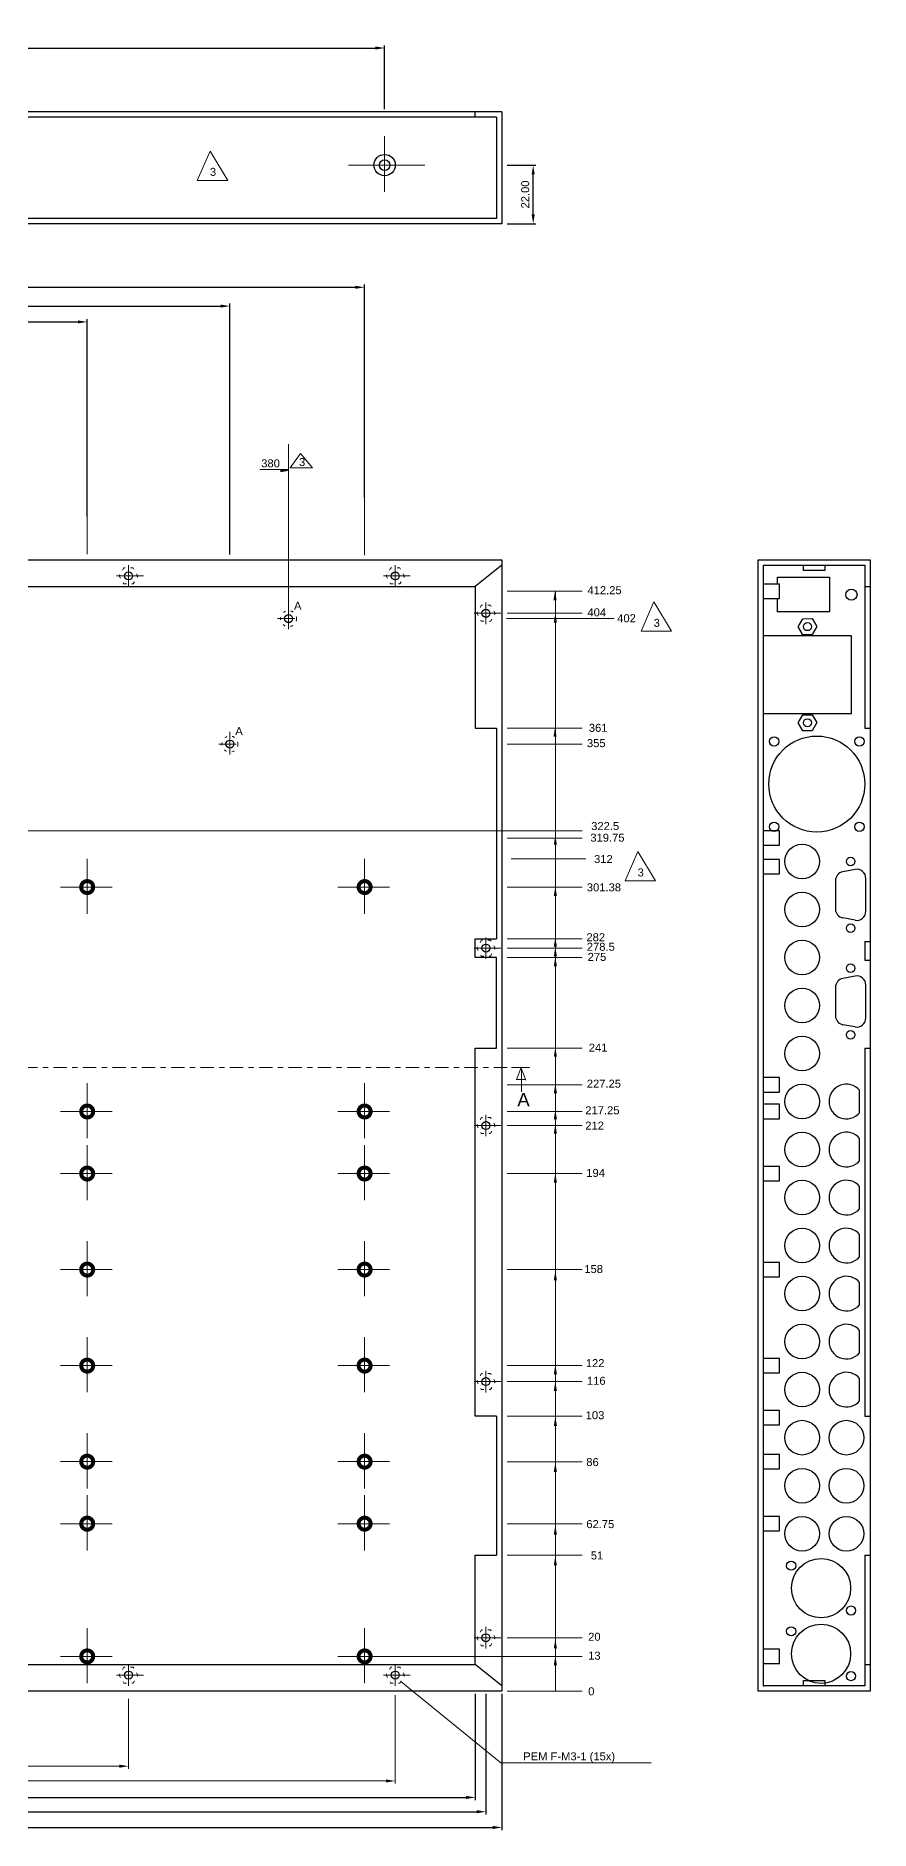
# Model space of a CAD drawing. Extents: x 20 to 957, y -67 to 697.
# Drawn here: x 644 to 957, y 24 to 697 of the extents above; entities that cross this region are included whole.
import ezdxf
from ezdxf.enums import TextEntityAlignment as Align

# ---------------------------------------------------------------- set-up
doc = ezdxf.new("R2010")
doc.units = 0
doc.header["$MEASUREMENT"] = 0
doc.linetypes.add('CENT', pattern=[11, 5, -2, 2, -2])
doc.linetypes.add('SKJUL1', pattern=[3, 1, -2])
doc.layers.get('0').update_dxf_attribs({"linetype": 'CONTINUOUS'})
doc.layers.get('DEFPOINTS').update_dxf_attribs({"linetype": 'CONTINUOUS'})
doc.layers.add('DIM', color=1, linetype='CONTINUOUS', lineweight=13)
doc.layers.add('EMNE', color=3, linetype='CONTINUOUS', lineweight=30)
doc.styles.get("Standard").update_dxf_attribs({"font": 'ARIAL.TTF'})
doc.dimstyles.get("Standard").update_dxf_attribs({"dimtxt": 0.18, "dimasz": 0.18, "dimexe": 0.18, "dimexo": 0.0625, "dimgap": 0.09, "dimtad": 0, "dimtih": 1, "dimtoh": 1, "dimdec": 4, "dimzin": 0, "dimdsep": 46, "dimtxsty": 'Standard', "dimcen": 0.09, "dimadec": 0, "dimazin": 0, "dimtfac": 1, "dimtdec": 4, "dimtofl": 0, "dimtmove": 0, "dimatfit": 3, "dimfxl": 0, "dimtolj": 1, "dimtzin": 0, "dimarcsym": 0})

# ---------------------------------------------------------------- blocks, each defined once
blk = doc.blocks.new('*D44')
at = {"color": 0, "linetype": 'ByBlock'}
for p, q in [((355.07, 75.53), (355.07, 35.67)), ((805.07, 75.53), (805.07, 35.67)), ((358.57, 36.67), (801.57, 36.67))]:
    blk.add_line(p, q, dxfattribs=at)
for points in [[(358.57, 37.25), (358.57, 36.09), (355.07, 36.67)], [(801.57, 37.25), (801.57, 36.09), (805.07, 36.67)]]:
    blk.add_solid(points, dxfattribs=at)
at = {"layer": 'DEFPOINTS', "color": 0, "linetype": 'ByBlock'}
for p in [(355.07, 76.53), (805.07, 76.53), (805.07, 36.67)]:
    blk.add_point(p, dxfattribs=at)
at = {"color": 0, "linetype": 'ByBlock'}
blk.add_text('450.00', height=3, dxfattribs=at).set_placement((580.07, 39.67), align=Align.MIDDLE_CENTER)
blk = doc.blocks.new('*D45')
at = {"color": 0, "linetype": 'ByBlock'}
for p, q in [((355.07, 75.53), (355.07, 30.3)), ((809.07, 75.53), (809.07, 30.3)), ((358.57, 31.3), (805.57, 31.3))]:
    blk.add_line(p, q, dxfattribs=at)
for points in [[(358.57, 31.89), (358.57, 30.72), (355.07, 31.3)], [(805.57, 31.89), (805.57, 30.72), (809.07, 31.3)]]:
    blk.add_solid(points, dxfattribs=at)
at = {"layer": 'DEFPOINTS', "color": 0, "linetype": 'ByBlock'}
for p in [(355.07, 76.53), (809.07, 76.53), (809.07, 31.3)]:
    blk.add_point(p, dxfattribs=at)
at = {"color": 0, "linetype": 'ByBlock'}
blk.add_text('454.00', height=3, dxfattribs=at).set_placement((582.07, 34.3), align=Align.MIDDLE_CENTER)
blk = doc.blocks.new('*D46')
at = {"color": 0, "linetype": 'ByBlock'}
for p, q in [((355.07, 75.53), (355.07, 24.42)), ((815.07, 75.53), (815.07, 24.42)), ((358.57, 25.42), (811.57, 25.42))]:
    blk.add_line(p, q, dxfattribs=at)
for points in [[(358.57, 26), (358.57, 24.83), (355.07, 25.42)], [(811.57, 26), (811.57, 24.83), (815.07, 25.42)]]:
    blk.add_solid(points, dxfattribs=at)
at = {"layer": 'DEFPOINTS', "color": 0, "linetype": 'ByBlock'}
for p in [(355.07, 76.53), (815.07, 76.53), (815.07, 25.42)]:
    blk.add_point(p, dxfattribs=at)
at = {"color": 0, "linetype": 'ByBlock'}
blk.add_text('460.00', height=3, dxfattribs=at).set_placement((585.07, 28.42), align=Align.MIDDLE_CENTER)
blk = doc.blocks.new('*D51')
at = {"color": 0, "linetype": 'ByBlock'}
for p, q in [((355.07, 669.53), (355.07, 693.43)), ((771.07, 669.53), (771.07, 693.43)), ((358.57, 692.43), (767.57, 692.43))]:
    blk.add_line(p, q, dxfattribs=at)
for points in [[(358.57, 693.02), (358.57, 691.85), (355.07, 692.43)], [(767.57, 693.02), (767.57, 691.85), (771.07, 692.43)]]:
    blk.add_solid(points, dxfattribs=at)
at = {"layer": 'DEFPOINTS', "color": 0, "linetype": 'ByBlock'}
for p in [(771.07, 692.43), (355.07, 668.53), (771.07, 668.53)]:
    blk.add_point(p, dxfattribs=at)
at = {"color": 0, "linetype": 'ByBlock'}
blk.add_text('416.00', height=3, dxfattribs=at).set_placement((563.07, 695.43), align=Align.MIDDLE_CENTER)
blk = doc.blocks.new('*D52')
at = {"color": 0, "linetype": 'ByBlock'}
for p, q in [((817.07, 648.53), (827.77, 648.53)), ((826.77, 630.03), (826.77, 645.03)), ((817.07, 626.53), (827.77, 626.53))]:
    blk.add_line(p, q, dxfattribs=at)
for points in [[(826.19, 645.03), (827.36, 645.03), (826.77, 648.53)], [(826.19, 630.03), (827.36, 630.03), (826.77, 626.53)]]:
    blk.add_solid(points, dxfattribs=at)
at = {"layer": 'DEFPOINTS', "color": 0, "linetype": 'ByBlock'}
for p in [(816.07, 648.53), (826.77, 648.53), (816.07, 626.53)]:
    blk.add_point(p, dxfattribs=at)
at = {"color": 0, "linetype": 'ByBlock'}
blk.add_text('22.00', height=3, rotation=90, dxfattribs=at).set_placement((823.77, 637.53), align=Align.MIDDLE_CENTER)
blk = doc.blocks.new('*D60')
at = {"color": 0, "linetype": 'ByBlock'}
for p, q in [((355.07, 502.53), (355.07, 576.48)), ((358.57, 575.48), (656.07, 575.48)), ((659.57, 502.53), (659.57, 576.48))]:
    blk.add_line(p, q, dxfattribs=at)
for points in [[(358.57, 576.06), (358.57, 574.9), (355.07, 575.48)], [(656.07, 576.06), (656.07, 574.9), (659.57, 575.48)]]:
    blk.add_solid(points, dxfattribs=at)
at = {"layer": 'DEFPOINTS', "color": 0, "linetype": 'ByBlock'}
for p in [(659.57, 575.48), (355.07, 501.53), (659.57, 501.53)]:
    blk.add_point(p, dxfattribs=at)
at = {"color": 0, "linetype": 'ByBlock'}
blk.add_text('304.50', height=3, dxfattribs=at).set_placement((507.32, 578.48), align=Align.MIDDLE_CENTER)
blk = doc.blocks.new('*D61')
at = {"color": 0, "linetype": 'ByBlock'}
for p, q in [((355.07, 502.53), (355.07, 582.3)), ((358.57, 581.3), (760.07, 581.3)), ((763.57, 502.53), (763.57, 582.3))]:
    blk.add_line(p, q, dxfattribs=at)
for points in [[(358.57, 581.88), (358.57, 580.72), (355.07, 581.3)], [(760.07, 581.88), (760.07, 580.72), (763.57, 581.3)]]:
    blk.add_solid(points, dxfattribs=at)
at = {"layer": 'DEFPOINTS', "color": 0, "linetype": 'ByBlock'}
for p in [(763.57, 581.3), (355.07, 501.53), (763.57, 501.53)]:
    blk.add_point(p, dxfattribs=at)
at = {"color": 0, "linetype": 'ByBlock'}
blk.add_text('408.50', height=3, dxfattribs=at).set_placement((559.32, 584.3), align=Align.MIDDLE_CENTER)
blk = doc.blocks.new('*D67')
at = {"color": 0, "linetype": 'ByBlock'}
for p, q in [((355.07, 502.53), (355.07, 596.69)), ((358.57, 595.69), (709.57, 595.69)), ((713.07, 502.53), (713.07, 596.69))]:
    blk.add_line(p, q, dxfattribs=at)
for points in [[(358.57, 596.27), (358.57, 595.11), (355.07, 595.69)], [(709.57, 596.27), (709.57, 595.11), (713.07, 595.69)]]:
    blk.add_solid(points, dxfattribs=at)
at = {"layer": 'DEFPOINTS', "color": 0, "linetype": 'ByBlock'}
for p in [(713.07, 595.69), (355.07, 501.53), (713.07, 501.53)]:
    blk.add_point(p, dxfattribs=at)
at = {"color": 0, "linetype": 'ByBlock'}
blk.add_text('358.00', height=3, dxfattribs=at).set_placement((534.07, 598.69), align=Align.MIDDLE_CENTER)

msp = doc.modelspace()

# ---------------------------------------------------------------- linework, layer by layer
at = {"layer": 'DIM', "color": 1, "linetype": 'Continuous'}
for p, q in [((775.07587, 638.53731), (775.07587, 659.36051)), ((679.07596, 498.56306), (679.07596, 490.51305)), ((779.07596, 498.56306), (779.07596, 490.51305)), ((684.67397, 494.52781), (674.62072, 494.52781)), ((784.67397, 494.52781), (774.62072, 494.52781)), ((813.07596, 484.56306), (813.07596, 476.51305)), ((818.67397, 480.52781), (808.62072, 480.52781)), ((813.07596, 359.06306), (813.07596, 351.01305)), ((818.67397, 355.02781), (808.62072, 355.02781)), ((813.07596, 292.56306), (813.07596, 284.51305)), ((818.67397, 288.52781), (808.62072, 288.52781)), ((813.07596, 196.56306), (813.07596, 188.51305)), ((818.67397, 192.52781), (808.62072, 192.52781)), ((818.67397, 96.52781), (808.62072, 96.52781)), ((813.07596, 100.56306), (813.07596, 92.51305)), ((684.67397, 82.52781), (674.62072, 82.52781)), ((679.07596, 86.56306), (679.07596, 78.51305)), ((784.67397, 82.52781), (774.62072, 82.52781)), ((779.07596, 86.56306), (779.07596, 78.51305))]:
    msp.add_line(p, q, dxfattribs=at)
at = {"layer": 'DIM'}
for p, q in [((709.68448, 653.82046), (704.8652, 642.8241)), ((716.28479, 642.8241), (709.68448, 653.82046)), ((704.8652, 642.8241), (716.28479, 642.8241)), ((739.07765, 483.06272), (739.07765, 543.89568)), ((743.57229, 540.4318), (739.65315, 535.00736)), ((748.09437, 535.00736), (743.57229, 540.4318)), ((739.07765, 534.43154), (728.28447, 534.43154)), ((739.65315, 535.00736), (748.09437, 535.00736)), ((767.57412, 523.9584), (767.57412, 502.33351)), ((663.57412, 516.81451), (663.57412, 502.64983)), ((821.07412, 488.77671), (849.07412, 488.77671)), ((839.07412, 76.52671), (839.07412, 488.77671)), ((839.07412, 488.77671), (839.07412, 488.77671)), ((876.05426, 484.78101), (871.23499, 473.78464)), ((882.65457, 473.78464), (876.05426, 484.78101)), ((833.07412, 478.52671), (820.75286, 478.52671)), ((821.07412, 480.52671), (849.07412, 480.52671)), ((833.07412, 478.52671), (861.07412, 478.52671)), ((871.23499, 473.78464), (882.65457, 473.78464)), ((821.07412, 437.52671), (849.07412, 437.52671)), ((821.07412, 431.52671), (849.07412, 431.52671)), ((605.12826, 399.02826), (821.07412, 399.02671)), ((821.07412, 399.02671), (849.07412, 399.02671)), ((821.07412, 396.27671), (849.07412, 396.27671)), ((870.01627, 391.22748), (865.19699, 380.23111)), ((876.61658, 380.23111), (870.01627, 391.22748)), ((822.51528, 388.52671), (850.51528, 388.52671)), ((821.07412, 377.90671), (849.07412, 377.90671)), ((865.19699, 380.23111), (876.61658, 380.23111)), ((821.07412, 358.52671), (849.07412, 358.52671)), ((821.07412, 355.02671), (849.07412, 355.02671)), ((821.07412, 351.52671), (849.07412, 351.52671)), ((821.07412, 317.52671), (849.07412, 317.52671)), ((821.07412, 303.77671), (849.07412, 303.77671)), ((821.07412, 293.77671), (849.07412, 293.77671)), ((821.07412, 288.52671), (849.07412, 288.52671)), ((821.07412, 270.52671), (849.07412, 270.52671)), ((821.07412, 234.52671), (849.07412, 234.52671)), ((821.07412, 198.52671), (849.07412, 198.52671)), ((821.07412, 192.52671), (849.07412, 192.52671)), ((821.07412, 179.52671), (849.07412, 179.52671)), ((821.07412, 162.52671), (849.07412, 162.52671)), ((821.07412, 139.27671), (849.07412, 139.27671)), ((821.07412, 127.52671), (849.07412, 127.52671)), ((821.07412, 96.52671), (849.07412, 96.52671)), ((821.07412, 89.52671), (771.4608, 89.53092)), ((821.07412, 89.52671), (849.07412, 89.52671)), ((821.07412, 76.52671), (849.07412, 76.52671))]:
    msp.add_line(p, q, dxfattribs=at)
at = {"layer": 'DIM', "color": 1}
for p, q in [((761.50412, 648.52671), (790.19412, 648.52671)), ((663.57764, 367.91092), (663.57764, 388.55877)), ((767.57764, 367.91092), (767.57764, 388.55877)), ((653.56764, 377.91092), (672.9608, 377.91092)), ((757.56764, 377.91092), (776.9608, 377.91092)), ((663.57764, 283.78092), (663.57764, 304.42877)), ((767.57764, 283.78092), (767.57764, 304.42877)), ((653.56764, 293.78092), (672.9608, 293.78092)), ((757.56764, 293.78092), (776.9608, 293.78092)), ((663.57764, 260.53092), (663.57764, 281.17877)), ((767.57764, 260.53092), (767.57764, 281.17877)), ((653.56764, 270.53092), (672.9608, 270.53092)), ((757.56764, 270.53092), (776.9608, 270.53092)), ((663.57764, 224.53092), (663.57764, 245.17877)), ((767.57764, 224.53092), (767.57764, 245.17877)), ((653.56764, 234.53092), (672.9608, 234.53092)), ((757.56764, 234.53092), (776.9608, 234.53092)), ((663.57764, 188.53092), (663.57764, 209.17877)), ((767.57764, 188.53092), (767.57764, 209.17877)), ((653.56764, 198.53092), (672.9608, 198.53092)), ((757.56764, 198.53092), (776.9608, 198.53092)), ((663.57764, 152.53092), (663.57764, 173.17877)), ((767.57764, 152.53092), (767.57764, 173.17877)), ((653.56764, 162.53092), (672.9608, 162.53092)), ((757.56764, 162.53092), (776.9608, 162.53092)), ((663.57764, 129.28092), (663.57764, 149.92877)), ((767.57764, 129.28092), (767.57764, 149.92877)), ((653.56764, 139.28092), (672.9608, 139.28092)), ((757.56764, 139.28092), (776.9608, 139.28092)), ((663.57764, 79.53092), (663.57764, 100.17877)), ((767.57764, 79.53092), (767.57764, 100.17877)), ((653.56764, 89.53092), (672.9608, 89.53092)), ((757.56764, 89.53092), (776.9608, 89.53092))]:
    msp.add_line(p, q, dxfattribs=at)
at = {"layer": 'DIM', "linetype": 'Continuous'}
for p, q in [((734.87826, 478.52826), (741.37826, 478.52826)), ((739.07765, 483.06272), (739.07765, 474.56272)), ((712.87826, 431.52826), (719.37826, 431.52826)), ((717.07765, 436.06272), (717.07765, 427.56272)), ((822.68682, 310.30131), (829.4905, 310.30131)), ((826.23503, 310.30131), (824.46093, 305.81431)), ((826.23503, 310.06131), (828.00913, 305.57431)), ((826.36175, 309.84131), (826.36175, 301.21753)), ((824.46093, 305.81431), (828.00913, 305.81431)), ((781.10407, 80.17879), (818.62324, 49.63849)), ((818.62324, 49.63849), (874.94524, 49.63849))]:
    msp.add_line(p, q, dxfattribs=at)
at = {"layer": 'DIM', "linetype": 'CENT'}
msp.add_line((321.00262, 310.26814), (829.43194, 310.26814), dxfattribs=at)
at = {"layer": 'DIM', "linetype": 'ByBlock'}
for p, q in [((779.07412, 75.00671), (779.07412, 41.83978)), ((679.07412, 73.66671), (679.07412, 47.37978)), ((362.57412, 48.37978), (675.57412, 48.37978)), ((362.57412, 42.83978), (775.57412, 42.83978))]:
    msp.add_line(p, q, dxfattribs=at)
at = {"layer": 'DIM', "color": 1, "linetype": 'SKJUL1'}
for points in [[(677.32461, 491.53774), (680.78868, 491.52232), (682.53407, 494.51458), (680.81539, 497.52226), (677.35132, 497.53768), (675.60593, 494.54542)], [(777.32461, 491.53774), (780.78868, 491.52232), (782.53407, 494.51458), (780.81539, 497.52226), (777.35132, 497.53768), (775.60593, 494.54542)], [(811.32461, 477.53774), (814.78868, 477.52232), (816.53407, 480.51458), (814.81539, 483.52226), (811.35132, 483.53768), (809.60593, 480.54542)], [(811.32461, 352.03774), (814.78868, 352.02232), (816.53407, 355.01458), (814.81539, 358.02226), (811.35132, 358.03768), (809.60593, 355.04542)], [(811.32461, 285.53774), (814.78868, 285.52232), (816.53407, 288.51458), (814.81539, 291.52226), (811.35132, 291.53768), (809.60593, 288.54542)], [(811.32461, 189.53774), (814.78868, 189.52232), (816.53407, 192.51458), (814.81539, 195.52226), (811.35132, 195.53768), (809.60593, 192.54542)], [(811.32461, 93.53774), (814.78868, 93.52232), (816.53407, 96.51458), (814.81539, 99.52226), (811.35132, 99.53768), (809.60593, 96.54542)], [(677.32461, 79.53774), (680.78868, 79.52232), (682.53407, 82.51458), (680.81539, 85.52226), (677.35132, 85.53768), (675.60593, 82.54542)], [(777.32461, 79.53774), (780.78868, 79.52232), (782.53407, 82.51458), (780.81539, 85.52226), (777.35132, 85.53768), (775.60593, 82.54542)]]:
    msp.add_lwpolyline(points, close=True, dxfattribs=at)
for centre in [(739.07765, 478.52826), (717.07765, 431.52826)]:
    msp.add_circle(centre, 3, dxfattribs=at)
at = {"layer": 'DIM', "linetype": 'ByBlock'}
for p in [(679.07412, 48.37978), (779.07412, 42.83978)]:
    msp.add_point(p, dxfattribs=at)
at = {"layer": 'DIM', "color": 1, "linetype": 'ByBlock'}
msp.add_solid([(735.98424, 534.60433), (735.98424, 533.43767), (739.48424, 534.021)], dxfattribs=at)
at = {"layer": 'DIM', "linetype": 'ByBlock'}
for points in [[(839.53803, 485.44212), (838.37137, 485.44212), (838.9547, 488.94212)], [(839.6555, 477.0317), (838.48883, 477.0317), (839.07217, 480.5317)], [(839.53803, 434.26472), (838.37137, 434.26472), (838.9547, 437.76472)], [(839.6555, 393.81707), (838.48883, 393.81707), (839.07217, 397.31707)], [(839.6555, 374.57555), (838.48883, 374.57555), (839.07217, 378.07555)], [(839.6555, 355.61141), (838.48883, 355.61141), (839.07217, 359.11141)], [(839.6555, 351.91008), (838.48883, 351.91008), (839.07217, 355.41008)], [(839.6555, 348.20874), (838.48883, 348.20874), (839.07217, 351.70874)], [(839.6555, 314.28634), (838.48883, 314.28634), (839.07217, 317.78634)], [(839.6555, 300.64984), (838.48883, 300.64984), (839.07217, 304.14984)], [(839.6555, 290.90948), (838.48883, 290.90948), (839.07217, 294.40948)], [(839.6555, 285.45488), (838.48883, 285.45488), (839.07217, 288.95488)], [(839.6555, 267.14301), (838.48883, 267.14301), (839.07217, 270.64301)], [(839.6555, 230.48584), (838.48883, 230.48584), (839.07217, 233.98584)], [(839.6555, 195.31879), (838.48883, 195.31879), (839.07217, 198.81879)], [(839.6555, 189.06025), (838.48883, 189.06025), (839.07217, 192.56025)], [(839.6555, 175.94711), (838.48883, 175.94711), (839.07217, 179.44711)], [(839.6555, 158.66161), (838.48883, 158.66161), (839.07217, 162.16161)], [(839.6555, 135.11757), (838.48883, 135.11757), (839.07217, 138.61757)], [(839.6555, 123.67414), (838.48883, 123.67414), (839.07217, 127.17414)], [(839.6555, 92.49988), (838.48883, 92.49988), (839.07217, 95.99988)], [(839.6555, 86.24134), (838.48883, 86.24134), (839.07217, 89.74134)], [(675.57412, 47.79645), (675.57412, 48.96311), (679.07412, 48.37978)], [(775.57412, 42.25645), (775.57412, 43.42311), (779.07412, 42.83978)]]:
    msp.add_solid(points, dxfattribs=at)
at = {"layer": 'EMNE'}
for p, q in [((819.07412, 668.52671), (359.07412, 668.52671)), ((817.07412, 666.52671), (359.07412, 666.52671)), ((817.07412, 666.52671), (817.07412, 628.52671)), ((817.07412, 628.52671), (359.07412, 628.52671)), ((819.07412, 626.52671), (359.07412, 626.52671)), ((359.07412, 500.52671), (819.07412, 500.52671)), ((819.07412, 498.52671), (809.07412, 490.52671)), ((819.07412, 500.52671), (819.07412, 76.52671)), ((915.07412, 76.52671), (915.07412, 500.52671)), ((915.07412, 500.52671), (957.07412, 500.52671)), ((917.07412, 78.52671), (917.07412, 498.52671)), ((917.07412, 498.52671), (955.07412, 498.52671)), ((932.07412, 496.52671), (932.07412, 498.52671)), ((940.07412, 498.52671), (940.07412, 496.52671)), ((955.07412, 498.52671), (955.07412, 437.52671)), ((957.07412, 500.52671), (957.07412, 76.52671)), ((923.07412, 491.47671), (917.07412, 491.47671)), ((922.32412, 494.02671), (941.82412, 494.02671)), ((922.32412, 491.47671), (922.32412, 494.02671)), ((923.07412, 486.07671), (923.07412, 491.47671)), ((940.07412, 496.52671), (932.07412, 496.52671)), ((941.82412, 494.02671), (941.82412, 481.02671)), ((359.07412, 490.52671), (809.07412, 490.52671)), ((809.07412, 490.52671), (809.07412, 437.52671)), ((917.07412, 486.07671), (923.07412, 486.07671)), ((922.32412, 481.02671), (922.32412, 486.07671)), ((955.07412, 490.52671), (957.07412, 490.52671)), ((941.82412, 481.02671), (922.32412, 481.02671)), ((930.11641, 475.51458), (931.83508, 478.52226)), ((931.83508, 478.52226), (935.29915, 478.53768)), ((935.29915, 478.53768), (937.04454, 475.54542)), ((950.07412, 472.02671), (917.07412, 472.02671)), ((931.8618, 472.52232), (930.11641, 475.51458)), ((935.32586, 472.53774), (931.8618, 472.52232)), ((937.04454, 475.54542), (935.32586, 472.53774)), ((950.07412, 443.02671), (950.07412, 472.02671)), ((809.07412, 437.52671), (817.07412, 437.52671)), ((817.07412, 437.52671), (817.07412, 358.52671)), ((917.07412, 443.02671), (950.07412, 443.02671)), ((930.11641, 439.51458), (931.83508, 442.52226)), ((931.8618, 436.52232), (930.11641, 439.51458)), ((931.83508, 442.52226), (935.29915, 442.53768)), ((935.29915, 442.53768), (937.04454, 439.54542)), ((937.04454, 439.54542), (935.32586, 436.53774)), ((955.07412, 437.52671), (957.07412, 437.52671)), ((935.32586, 436.53774), (931.8618, 436.52232)), ((923.07412, 398.97671), (917.07412, 398.97671)), ((923.07412, 393.57671), (923.07412, 398.97671)), ((917.07412, 393.57671), (923.07412, 393.57671)), ((923.07412, 388.22671), (917.07412, 388.22671)), ((923.07412, 382.82671), (923.07412, 388.22671)), ((951.46164, 384.53201), (946.86164, 383.68134)), ((917.07412, 382.82671), (923.07412, 382.82671)), ((944.07991, 380.33802), (944.07991, 369.6681)), ((955.47991, 368.84098), (955.47991, 381.18869)), ((951.47821, 365.49464), (946.87821, 366.32177)), ((809.07412, 351.52671), (809.07412, 358.52671)), ((809.07412, 358.52671), (817.07412, 358.52671)), ((955.07412, 357.52671), (957.07412, 357.52671)), ((955.07412, 357.52671), (955.07412, 350.52671)), ((817.07412, 351.52671), (809.07412, 351.52671)), ((817.07412, 350.52671), (817.07412, 351.52671)), ((817.07412, 317.52671), (817.07412, 350.52671)), ((955.07412, 350.52671), (957.07412, 350.52671)), ((951.46164, 344.53201), (946.86164, 343.68134)), ((944.07991, 340.33802), (944.07991, 329.6681)), ((955.47991, 328.84098), (955.47991, 341.18869)), ((951.47821, 325.49464), (946.87821, 326.32177)), ((809.07412, 179.52671), (809.07412, 317.52671)), ((809.07412, 317.52671), (817.07412, 317.52671)), ((955.07412, 317.52671), (957.07412, 317.52671)), ((955.07412, 317.52671), (955.07412, 179.52671)), ((923.07412, 306.47671), (917.07412, 306.47671)), ((923.07412, 301.07671), (923.07412, 306.47671)), ((917.07412, 301.07671), (923.07412, 301.07671)), ((923.07412, 296.47671), (917.07412, 296.47671)), ((923.07412, 291.07671), (923.07412, 296.47671)), ((953.14427, 293.3205), (953.14427, 301.72437)), ((917.07412, 291.07671), (923.07412, 291.07671)), ((953.14427, 275.3205), (953.14427, 283.72437)), ((923.07412, 273.22671), (917.07412, 273.22671)), ((923.07412, 267.82671), (923.07412, 273.22671)), ((917.07412, 267.82671), (923.07412, 267.82671)), ((953.14427, 257.3205), (953.14427, 265.72437)), ((953.14427, 239.3205), (953.14427, 247.72437)), ((923.07412, 237.22671), (917.07412, 237.22671)), ((923.07412, 231.82671), (923.07412, 237.22671)), ((917.07412, 231.82671), (923.07412, 231.82671)), ((953.14427, 221.3205), (953.14427, 229.72437)), ((953.14427, 203.3205), (953.14427, 211.72437)), ((923.07412, 201.22671), (917.07412, 201.22671)), ((917.07412, 195.82671), (923.07412, 195.82671)), ((923.07412, 195.82671), (923.07412, 201.22671)), ((953.14427, 185.3205), (953.14427, 193.72437)), ((923.07412, 181.72671), (917.07412, 181.72671)), ((923.07412, 176.32671), (923.07412, 181.72671)), ((817.07412, 179.52671), (809.07412, 179.52671)), ((817.07412, 179.52671), (817.07412, 127.52671)), ((917.07412, 176.32671), (923.07412, 176.32671)), ((955.07412, 179.52671), (957.07412, 179.52671)), ((923.07412, 165.22671), (917.07412, 165.22671)), ((923.07412, 159.82671), (923.07412, 165.22671)), ((917.07412, 159.82671), (923.07412, 159.82671)), ((923.07412, 141.97671), (917.07412, 141.97671)), ((923.07412, 136.57671), (923.07412, 141.97671)), ((917.07412, 136.57671), (923.07412, 136.57671)), ((809.07412, 86.52671), (809.07412, 127.52671)), ((809.07412, 127.52671), (817.07412, 127.52671)), ((955.07412, 127.52671), (957.07412, 127.52671)), ((955.07412, 127.52671), (955.07412, 78.52671)), ((923.07412, 92.22671), (917.07412, 92.22671)), ((923.07412, 86.82671), (923.07412, 92.22671)), ((359.07412, 86.52671), (809.07412, 86.52671)), ((819.07412, 78.52671), (809.07412, 86.52671)), ((917.07412, 86.82671), (923.07412, 86.82671)), ((955.07412, 86.52671), (957.07412, 86.52671)), ((819.07412, 76.52671), (359.07412, 76.52671)), ((957.07412, 76.52671), (915.07412, 76.52671)), ((955.07412, 78.52671), (917.07412, 78.52671)), ((932.07412, 78.52671), (932.07412, 80.52671)), ((932.07412, 80.52671), (940.07412, 80.52671)), ((940.07412, 80.52671), (940.07412, 78.52671))]:
    msp.add_line(p, q, dxfattribs=at)
at = {"layer": 'EMNE', "linetype": 'Continuous'}
for p, q in [((809.07412, 666.52671), (809.07412, 668.52671)), ((819.07412, 668.52671), (819.07412, 626.52671))]:
    msp.add_line(p, q, dxfattribs=at)
at = {"layer": 'EMNE', "const_width": 1.5}
for points in [[(661.32764, 377.91092, 1), (665.82764, 377.91092, 1)], [(765.32764, 377.91092, 1), (769.82764, 377.91092, 1)], [(661.32764, 293.78092, 1), (665.82764, 293.78092, 1)], [(765.32764, 293.78092, 1), (769.82764, 293.78092, 1)], [(661.32764, 270.53092, 1), (665.82764, 270.53092, 1)], [(765.32764, 270.53092, 1), (769.82764, 270.53092, 1)], [(661.32764, 234.53092, 1), (665.82764, 234.53092, 1)], [(765.32764, 234.53092, 1), (769.82764, 234.53092, 1)], [(661.32764, 198.53092, 1), (665.82764, 198.53092, 1)], [(765.32764, 198.53092, 1), (769.82764, 198.53092, 1)], [(661.32764, 162.53092, 1), (665.82764, 162.53092, 1)], [(765.32764, 162.53092, 1), (769.82764, 162.53092, 1)], [(661.32764, 139.28092, 1), (665.82764, 139.28092, 1)], [(765.32764, 139.28092, 1), (769.82764, 139.28092, 1)], [(661.32764, 89.53092, 1), (665.82764, 89.53092, 1)], [(765.32764, 89.53092, 1), (769.82764, 89.53092, 1)]]:
    msp.add_lwpolyline(points, format="xyb", close=True, dxfattribs=at)
at = {"layer": 'EMNE', "linetype": 'Continuous'}
for centre, radius in [((775.07587, 648.52731), 4), ((775.07587, 648.52731), 2), ((679.07, 494.53), 1.5), ((779.07, 494.53), 1.5), ((739.07765, 478.52826), 1.5), ((813.07, 480.53), 1.5), ((933.58047, 475.53), 1.5), ((933.58047, 439.53), 1.5), ((717.07765, 431.52826), 1.5), ((931.58506, 387.52244), 6.5), ((931.58506, 369.52244), 6.5), ((813.07, 355.03), 1.5), ((931.58506, 351.52244), 6.5), ((931.58506, 333.52244), 6.5), ((931.58506, 315.52244), 6.5), ((931.58506, 297.52244), 6.5), ((813.07, 288.53), 1.5), ((931.58506, 279.52244), 6.5), ((931.58506, 261.52244), 6.5), ((931.58506, 243.52244), 6.5), ((931.58506, 225.52244), 6.5), ((931.58506, 207.52244), 6.5), ((931.58506, 189.52244), 6.5), ((813.07, 192.53), 1.5), ((931.58506, 171.52244), 6.5), ((948.18506, 171.52244), 6.5), ((931.58506, 153.52244), 6.5), ((948.18506, 153.52244), 6.5), ((931.58506, 135.52244), 6.5), ((948.18506, 135.52244), 6.5), ((813.07, 96.53), 1.5), ((679.07, 82.53), 1.5), ((779.07, 82.53), 1.5)]:
    msp.add_circle(centre, radius, dxfattribs=at)
at = {"layer": 'EMNE'}
for centre, radius in [((950.08047, 487.53), 2.1), ((937.08047, 416.53), 18), ((921.08047, 432.53), 1.75), ((953.08047, 432.53), 1.75), ((921.08047, 400.53), 1.75), ((953.08047, 400.53), 1.75), ((949.77991, 387.5251), 1.6), ((949.77991, 362.5251), 1.6), ((949.77991, 347.5251), 1.6), ((949.77991, 322.5251), 1.6), ((927.48047, 123.53), 1.7), ((938.68047, 115.13), 11.1), ((949.88047, 106.73), 1.7), ((938.68047, 90.53), 11.1), ((927.48047, 98.93), 1.7), ((949.88047, 82.13), 1.7)]:
    msp.add_circle(centre, radius, dxfattribs=at)
for centre, start, end in [((947.47991, 380.33802), 100.47725059, 180), ((952.07991, 381.18869), 0, 100.47725059), ((947.47991, 369.6681), 180, 259.80659166), ((952.07991, 368.84098), 259.80659166, 0), ((947.47991, 340.33802), 100.47725059, 180), ((952.07991, 341.18869), 0, 100.47725059), ((947.47991, 329.6681), 180, 259.80659166), ((952.07991, 328.84098), 259.80659166, 0)]:
    msp.add_arc(centre, 3.4, start, end, dxfattribs=at)
at = {"layer": 'EMNE', "linetype": 'Continuous'}
for centre in [(948.18506, 297.52244), (948.18506, 279.52244), (948.18506, 261.52244), (948.18506, 243.52244), (948.18506, 225.52244), (948.18506, 207.52244), (948.18506, 189.52244)]:
    msp.add_arc(centre, 6.5, 40.27457447, 319.72542553, dxfattribs=at)
at = {"layer": 'EMNE', "color": 0, "linetype": 'ByBlock'}
msp.add_point((917.07765, 78.52671), dxfattribs=at)
msp.add_point((917.07765, 78.52671), dxfattribs=at)
msp.add_point((917.07765, 78.52671), dxfattribs=at)
msp.add_point((917.07765, 78.52671), dxfattribs=at)

# ---------------------------------------------------------------- texts
at = {"layer": 'DIM'}
for s, p in [('3', (709.57971, 644.49974)), ('380', (728.82548, 535.24275)), ('3', (742.99553, 535.72175)), ('A', (741.10007, 481.87584)), ('412.25', (851.11606, 487.69091)), ('404', (851.11606, 479.40245)), ('402', (862.26406, 477.18668)), ('3', (875.94949, 475.46028)), ('A', (719.10007, 434.87584)), ('361', (851.6377, 436.10579)), ('355', (850.93373, 430.36236)), ('319.75', (852.2019, 394.9393)), ('322.5', (852.50524, 399.28526)), ('312', (853.58444, 386.93225)), ('3', (869.9115, 381.90675)), ('301.38', (850.87654, 376.30489)), ('282', (850.71404, 357.60094)), ('278.5', (850.8744, 354.04361)), ('275', (851.19511, 350.24583)), ('241', (851.5989, 316.21559)), ('227.25', (850.8601, 302.72258)), ('217.25', (850.30599, 292.73755)), ('212', (850.30599, 286.99903)), ('194', (850.67539, 269.25951)), ('158', (849.93659, 233.24157)), ('122', (850.49069, 197.96214)), ('116', (850.91245, 191.34844)), ('103', (850.44706, 178.43985)), ('86', (850.67976, 160.87916)), ('62.75', (850.67976, 137.62064)), ('51', (852.36519, 125.86991)), ('20', (851.37784, 95.40376)), ('13', (851.37784, 88.31031)), ('0', (851.37784, 74.93651)), ('PEM F-M3-1 (15x)', (827.02497, 50.57687))]:
    msp.add_text(s, height=3, dxfattribs=at).set_placement(p)
at = {"layer": 'DIM', "linetype": 'Continuous'}
msp.add_text('A', height=5, dxfattribs=at).set_placement((824.80805, 295.72583))

# ---------------------------------------------------------------- dimensions: what is measured, and where the dimension line sits
at = {"layer": 'DIM'}
for base, p1, p2, picture, middle, set_off in [((775.07412, 692.43277), (359.07412, 668.52671), (775.07412, 668.52671), '*D51', (567.07412, 695.43277), (4, 0)), ((767.57412, 602.73118), (359.07412, 522.9584), (767.57412, 522.9584), '*D61', (563.32412, 605.73118), (4, 21.43169)), ((717.07412, 595.68965), (359.07412, 501.52671), (717.07412, 501.52671), '*D67', (538.07412, 598.68965), (4, 0)), ((663.57412, 589.76637), (359.07412, 515.81451), (663.57412, 515.81451), '*D60', (511.32412, 592.76637), (4, 14.28779)), ((809.07412, 36.67005), (359.07412, 76.52671), (809.07412, 76.52671), '*D44', (584.07412, 39.67005), (4, 0)), ((813.07412, 31.30331), (359.07412, 76.52671), (813.07412, 76.52671), '*D45', (586.07412, 34.30331), (4, 0)), ((819.07412, 25.41721), (359.07412, 76.52671), (819.07412, 76.52671), '*D46', (589.07412, 28.41721), (4, 0))]:
    dim = msp.add_linear_dim(base=base, p1=p1, p2=p2, dimstyle='Standard', dxfattribs=at)
    dim.commit()
    dim.dimension.update_dxf_attribs({"geometry": picture, "text_midpoint": middle, "insert": set_off})
dim = msp.add_linear_dim(base=(830.77253, 648.52671), p1=(820.07412, 626.52671), p2=(820.07412, 648.52671), angle=90, dimstyle='Standard', dxfattribs=at)
dim.commit()
dim.dimension.update_dxf_attribs({"geometry": '*D52', "text_midpoint": (827.77253, 637.52671), "insert": (4, 0)})

doc.saveas('drawing.dxf')
